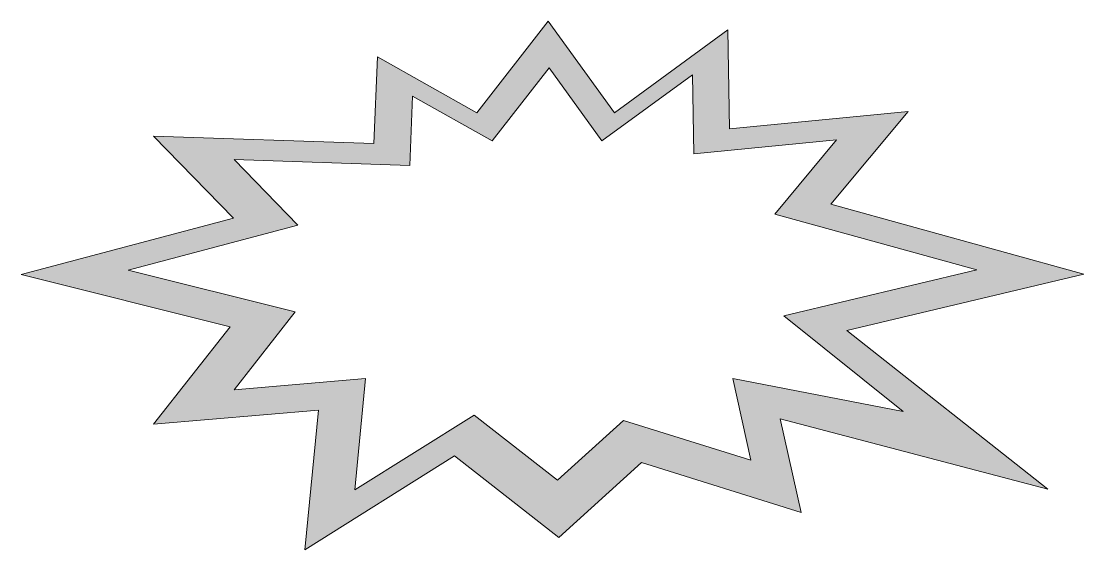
# Model space of a CAD drawing. Header units: inches. Extents: x 0 to 102, y 0 to 51.
import ezdxf

# ---------------------------------------------------------------- set-up
doc = ezdxf.new("R2010")
doc.units = ezdxf.units.IN
doc.header["$MEASUREMENT"] = 0
doc.layers.add('Layer 1', color=7, linetype='Continuous')

msp = doc.modelspace()

# ---------------------------------------------------------------- hatches: boundary and pattern name
at = {"layer": 'Layer 1', "true_color": 0x3f83b5}
h = msp.add_hatch(color=145, dxfattribs=at)
h.dxf.hatch_style = 2
h.paths.add_polyline_path([(78.95, 20.98), (101.6, 26.34), (77.42, 33.04), (84.8, 41.92), (67.74, 40.24), (67.56, 49.71), (56.72, 41.79), (50.4, 50.53), (43.58, 41.79), (34.05, 47.13), (33.71, 38.84), (12.66, 39.55), (20.29, 31.7), (0, 26.33), (19.98, 21.33), (12.66, 12), (28.42, 13.35), (27.12, 0), (41.43, 8.97), (51.42, 1.16), (59.3, 8.33), (74.57, 3.56), (72.56, 12.52), (98.15, 5.79)])
h.paths.add_polyline_path([(69.78, 8.56), (57.59, 12.37), (51.29, 6.65), (43.32, 12.88), (31.89, 5.72), (32.93, 16.37), (20.35, 15.3), (26.19, 22.75), (10.23, 26.74), (26.44, 31.03), (20.35, 37.3), (37.15, 36.73), (37.42, 43.36), (45.04, 39.09), (50.48, 46.07), (55.53, 39.09), (64.18, 45.41), (64.33, 37.85), (77.95, 39.19), (72.06, 32.1), (91.37, 26.75), (72.92, 22.38), (84.33, 13.22), (68.03, 16.36)])

# ---------------------------------------------------------------- linework, layer by layer
at = {"layer": 'Layer 1', "lineweight": 0}
for points in [[(78.95, 20.98), (101.6, 26.34), (77.42, 33.04), (84.8, 41.92), (67.74, 40.24), (67.56, 49.71), (56.72, 41.79), (50.4, 50.53), (43.58, 41.79), (34.05, 47.13), (33.71, 38.84), (12.66, 39.55), (20.29, 31.7), (0, 26.33), (19.98, 21.33), (12.66, 12), (28.42, 13.35), (27.12, 0), (41.43, 8.97), (51.42, 1.16), (59.3, 8.33), (74.57, 3.56), (72.56, 12.52), (98.15, 5.79), (78.95, 20.98)], [(69.78, 8.56), (57.59, 12.37), (51.29, 6.65), (43.32, 12.88), (31.89, 5.72), (32.93, 16.37), (20.35, 15.3), (26.19, 22.75), (10.23, 26.74), (26.44, 31.03), (20.35, 37.3), (37.15, 36.73), (37.42, 43.36), (45.04, 39.09), (50.48, 46.07), (55.53, 39.09), (64.18, 45.41), (64.33, 37.85), (77.95, 39.19), (72.06, 32.1), (91.37, 26.75), (72.92, 22.38), (84.33, 13.22), (68.03, 16.36), (69.78, 8.56)]]:
    msp.add_lwpolyline(points, dxfattribs=at)

doc.saveas('drawing.dxf')
